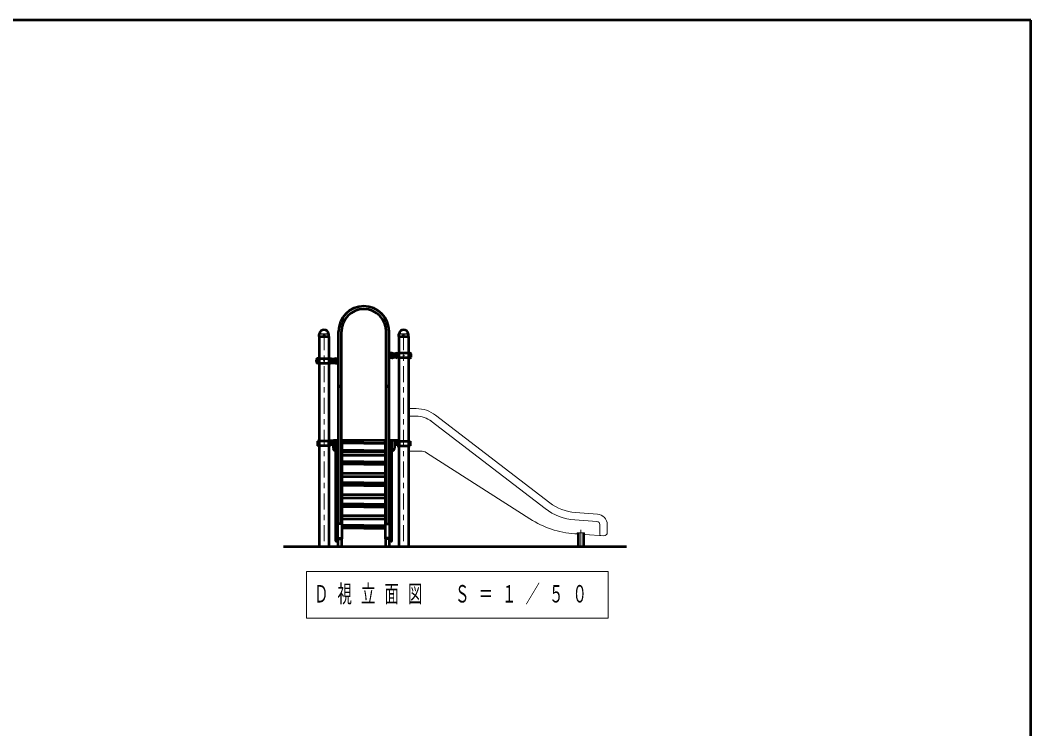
# Model space of a CAD drawing. Units: millimetres on the paper, scale 1:50. Extents: x -385 to 0, y -594 to 267.
# Drawn here: x -190.4 to 0, y -163.5 to -30 of the extents above; entities that cross this region are included whole.
import ezdxf

# ---------------------------------------------------------------- set-up
doc = ezdxf.new("R2010")
doc.units = ezdxf.units.MM
doc.linetypes.add('USER2', pattern=[6, 3, -1, 1, -1])
doc.layers.add('LY_1', color=140, linetype='Continuous', lineweight=50)
doc.styles.add('ＭＳ ゴシック', font='')
doc.styles.get('ＭＳ ゴシック').set_extended_font_data('MS Gothic')

msp = doc.modelspace()

# ---------------------------------------------------------------- linework, layer by layer
at = {"layer": 'LY_1', "color": 7}
for p, q in [((0, -30), (-385, -30)), ((0, -297), (0, -30)), ((-140.821, -129.175), (-76.184, -129.175))]:
    msp.add_line(p, q, dxfattribs=at)
at = {"layer": 'LY_1'}
for p, q in [((-134.108, -89.584), (-134.1, -89.188)), ((-134.075, -89.13), (-134.053, -89.108)), ((-132.283, -89.13), (-132.305, -89.108)), ((-132.25, -89.584), (-132.258, -89.188)), ((-130.451, -99.175), (-130.451, -88.675)), ((-129.907, -99.175), (-129.907, -88.674)), ((-121.451, -99.175), (-121.451, -88.674)), ((-120.907, -99.175), (-120.907, -88.675)), ((-119.108, -89.584), (-119.1, -89.188)), ((-119.108, -89.584), (-119.1, -89.188)), ((-119.075, -89.13), (-119.053, -89.108)), ((-119.075, -89.13), (-119.053, -89.108)), ((-117.283, -89.13), (-117.305, -89.108)), ((-117.283, -89.13), (-117.305, -89.108)), ((-117.25, -89.584), (-117.258, -89.188)), ((-117.25, -89.584), (-117.258, -89.188)), ((-134.098, -89.594), (-134.108, -89.584)), ((-134.098, -89.594), (-132.26, -89.594)), ((-134.07, -89.594), (-134.07, -129.175)), ((-132.288, -89.594), (-132.288, -129.175)), ((-132.25, -89.584), (-132.26, -89.594)), ((-119.098, -89.594), (-119.108, -89.584)), ((-119.098, -89.594), (-119.108, -89.584)), ((-119.098, -89.594), (-117.26, -89.594)), ((-119.098, -89.594), (-117.26, -89.594)), ((-119.07, -89.594), (-119.07, -129.175)), ((-117.288, -89.594), (-117.288, -129.175)), ((-117.25, -89.584), (-117.26, -89.594)), ((-117.25, -89.584), (-117.26, -89.594)), ((-120.379, -92.735), (-120.907, -92.735)), ((-119.729, -92.78), (-120.36, -92.826)), ((-119.099, -92.725), (-119.729, -92.78)), ((-117.259, -92.725), (-119.1, -92.725)), ((-117.259, -92.725), (-116.944, -92.752)), ((-134.099, -93.725), (-134.415, -93.752)), ((-134.099, -94.625), (-134.415, -94.597)), ((-134.099, -93.725), (-132.259, -93.725)), ((-134.099, -94.625), (-132.259, -94.625)), ((-132.259, -93.725), (-131.629, -93.78)), ((-132.259, -94.625), (-131.629, -94.569)), ((-131.629, -93.78), (-130.998, -93.826)), ((-131.629, -94.569), (-130.998, -94.523)), ((-130.979, -93.735), (-130.451, -93.735)), ((-130.979, -94.615), (-130.451, -94.615)), ((-120.379, -93.615), (-120.908, -93.615)), ((-119.729, -93.569), (-120.36, -93.523)), ((-119.099, -93.625), (-119.729, -93.569)), ((-117.259, -93.625), (-119.1, -93.625)), ((-117.259, -93.625), (-116.944, -93.597)), ((-130.451, -124.694), (-130.451, -99.175)), ((-129.907, -124.694), (-129.907, -99.175)), ((-121.451, -124.694), (-121.451, -99.175)), ((-120.907, -124.694), (-120.907, -99.175)), ((-131.943, -109.295), (-134.415, -109.295)), ((-134.415, -109.295), (-134.415, -110.195)), ((-131.943, -110.195), (-134.415, -110.195)), ((-134.249, -109.295), (-134.249, -110.195)), ((-132.345, -109.295), (-132.345, -110.195)), ((-132.288, -109.175), (-131.429, -109.175)), ((-132.288, -109.221), (-131.429, -109.221)), ((-132.157, -109.295), (-132.157, -110.195)), ((-132.098, -109.295), (-132.098, -110.195)), ((-131.943, -109.295), (-131.943, -110.195)), ((-131.429, -109.235), (-131.429, -110.675)), ((-130.579, -109.175), (-131.369, -109.175)), ((-130.959, -128.075), (-130.959, -109.275)), ((-130.579, -109.175), (-130.859, -109.175)), ((-130.579, -109.111), (-130.451, -109.111)), ((-130.579, -128.075), (-130.579, -109.111)), ((-129.907, -109.111), (-129.779, -109.111)), ((-129.779, -127.695), (-129.779, -109.111)), ((-121.579, -109.175), (-129.779, -109.175)), ((-129.679, -109.675), (-129.679, -109.175)), ((-125.679, -109.675), (-129.679, -109.675)), ((-125.679, -109.675), (-121.679, -109.675)), ((-121.679, -109.675), (-121.679, -109.175)), ((-121.451, -109.111), (-121.579, -109.111)), ((-121.579, -127.695), (-121.579, -109.111)), ((-120.779, -109.111), (-120.907, -109.111)), ((-120.779, -128.075), (-120.779, -109.111)), ((-120.779, -109.175), (-120.499, -109.175)), ((-119.989, -109.175), (-120.779, -109.175)), ((-120.399, -128.075), (-120.399, -109.275)), ((-119.07, -109.175), (-119.929, -109.175)), ((-119.07, -109.221), (-119.929, -109.221)), ((-119.929, -109.235), (-119.929, -110.675)), ((-119.415, -109.295), (-116.943, -109.295)), ((-119.415, -109.295), (-119.415, -110.195)), ((-119.415, -110.195), (-116.943, -110.195)), ((-119.26, -109.295), (-119.26, -110.195)), ((-119.201, -109.295), (-119.201, -110.195)), ((-119.014, -109.295), (-119.014, -110.195)), ((-117.109, -109.295), (-117.109, -110.195)), ((-116.943, -109.295), (-116.943, -110.195)), ((-130.959, -111.075), (-131.029, -111.075)), ((-125.679, -111.075), (-129.779, -111.075)), ((-129.779, -111.335), (-121.579, -111.335)), ((-129.779, -111.973), (-121.579, -111.973)), ((-125.679, -111.075), (-121.579, -111.075)), ((-120.399, -111.075), (-120.329, -111.075)), ((-125.679, -113.175), (-129.679, -113.175)), ((-129.679, -113.675), (-129.679, -113.175)), ((-125.679, -113.675), (-129.679, -113.675)), ((-125.679, -113.175), (-121.679, -113.175)), ((-125.679, -113.675), (-121.679, -113.675)), ((-121.679, -113.675), (-121.679, -113.175)), ((-129.779, -115.335), (-121.579, -115.335)), ((-129.779, -115.973), (-121.579, -115.973)), ((-125.679, -117.175), (-129.679, -117.175)), ((-129.679, -117.675), (-129.679, -117.175)), ((-125.679, -117.675), (-129.679, -117.675)), ((-125.679, -117.175), (-121.679, -117.175)), ((-125.679, -117.675), (-121.679, -117.675)), ((-121.679, -117.675), (-121.679, -117.175)), ((-129.779, -119.335), (-121.579, -119.335)), ((-129.779, -119.973), (-121.579, -119.973)), ((-125.679, -121.175), (-129.679, -121.175)), ((-129.679, -121.675), (-129.679, -121.175)), ((-125.679, -121.675), (-129.679, -121.675)), ((-125.679, -121.175), (-121.679, -121.175)), ((-125.679, -121.675), (-121.679, -121.675)), ((-121.679, -121.675), (-121.679, -121.175)), ((-129.779, -123.335), (-121.579, -123.335)), ((-129.779, -123.973), (-121.579, -123.973)), ((-125.679, -125.175), (-129.679, -125.175)), ((-129.679, -125.675), (-129.679, -125.175)), ((-125.679, -125.675), (-129.679, -125.675)), ((-125.679, -125.175), (-121.679, -125.175)), ((-125.679, -125.675), (-121.679, -125.675)), ((-121.679, -125.675), (-121.679, -125.175)), ((-130.579, -127.575), (-129.779, -127.575)), ((-120.779, -127.575), (-121.579, -127.575)), ((-85.299, -126.575), (-85.299, -129.175)), ((-84.299, -126.575), (-84.299, -129.175)), ((-130.859, -128.175), (-130.679, -128.175)), ((-130.579, -127.695), (-129.779, -127.695)), ((-130.519, -129.175), (-130.519, -127.695)), ((-129.839, -129.175), (-129.839, -127.695)), ((-120.779, -127.695), (-121.579, -127.695)), ((-121.519, -129.175), (-121.519, -127.695)), ((-120.839, -129.175), (-120.839, -127.695)), ((-120.499, -128.175), (-120.679, -128.175))]:
    msp.add_line(p, q, dxfattribs=at)
at = {"layer": 'LY_1', "color": 7, "lineweight": 13}
for p, q in [((-134.073, -89.164), (-132.286, -89.164)), ((-134.036, -89.094), (-132.325, -89.094)), ((-119.073, -89.164), (-117.286, -89.164)), ((-119.073, -89.164), (-117.286, -89.164)), ((-119.036, -89.094), (-117.325, -89.094)), ((-119.036, -89.094), (-117.325, -89.094)), ((-119.144, -92.99), (-119.514, -92.99)), ((-119.514, -93.359), (-119.514, -92.99)), ((-117.214, -92.99), (-116.844, -92.99)), ((-116.844, -93.359), (-116.844, -92.99)), ((-134.144, -93.99), (-134.514, -93.99)), ((-134.514, -94.359), (-134.514, -93.99)), ((-134.144, -94.359), (-134.514, -94.359)), ((-132.214, -93.99), (-131.844, -93.99)), ((-132.214, -94.359), (-131.844, -94.359)), ((-131.844, -94.359), (-131.844, -93.99)), ((-119.144, -93.359), (-119.514, -93.359)), ((-117.214, -93.359), (-116.844, -93.359)), ((-117.288, -103.175), (-115.799, -103.175)), ((-117.288, -104.575), (-115.799, -104.575)), ((-90.651, -120.912), (-112.146, -104.415)), ((-91.503, -122.022), (-112.999, -105.525)), ((-117.288, -111.175), (-114.947, -111.175)), ((-113.891, -111.489), (-94.376, -123.961)), ((-85.799, -122.75), (-81.66, -123.04)), ((-85.897, -124.147), (-81.757, -124.436)), ((-81.199, -125.035), (-81.199, -126.895)), ((-79.799, -125.035), (-79.799, -126.536)), ((-85.939, -126.75), (-85.606, -126.773)), ((-85.399, -126.575), (-84.199, -126.575)), ((-84.099, -126.675), (-84.099, -126.785)), ((-84.006, -126.885), (-80.441, -127.135)), ((-136.456, -133.856), (-136.456, -142.656)), ((-79.656, -133.856), (-136.456, -133.856)), ((-79.656, -142.656), (-79.656, -133.856)), ((-136.456, -142.656), (-79.656, -142.656))]:
    msp.add_line(p, q, dxfattribs=at)
at = {"layer": 'LY_1', "color": 7, "linetype": 'USER2', "lineweight": 13}
for p, q in [((-133.179, -89.164), (-133.179, -129.175)), ((-118.179, -89.164), (-118.179, -129.175)), ((-84.799, -125.995), (-84.799, -127.651)), ((-84.799, -127.651), (-84.799, -129.175))]:
    msp.add_line(p, q, dxfattribs=at)
at = {"layer": 'LY_1'}
for points in [[(-129.907, -124.694), (-129.91, -124.723), (-129.916, -124.751), (-129.928, -124.778), (-129.944, -124.804), (-129.963, -124.828), (-129.987, -124.849), (-130.014, -124.868), (-130.043, -124.884), (-130.075, -124.897), (-130.109, -124.906), (-130.144, -124.912), (-130.179, -124.913), (-130.215, -124.912), (-130.25, -124.906), (-130.283, -124.897), (-130.315, -124.884), (-130.345, -124.868), (-130.372, -124.849), (-130.395, -124.828), (-130.415, -124.804), (-130.43, -124.778), (-130.442, -124.751), (-130.449, -124.723), (-130.451, -124.694)], [(-121.451, -124.694), (-121.449, -124.723), (-121.442, -124.751), (-121.43, -124.778), (-121.415, -124.804), (-121.395, -124.828), (-121.372, -124.849), (-121.345, -124.868), (-121.315, -124.884), (-121.283, -124.897), (-121.25, -124.906), (-121.215, -124.912), (-121.179, -124.913), (-121.144, -124.912), (-121.109, -124.906), (-121.075, -124.897), (-121.043, -124.884), (-121.014, -124.868), (-120.987, -124.849), (-120.963, -124.828), (-120.944, -124.804), (-120.928, -124.778), (-120.916, -124.751), (-120.91, -124.723), (-120.907, -124.694)]]:
    msp.add_lwpolyline(points, dxfattribs=at)
for centre, radius in [((-133.179, -89.434), 0.06), ((-118.179, -89.434), 0.06), ((-118.179, -89.434), 0.06), ((-120.379, -93.175), 0.15), ((-130.979, -94.175), 0.15)]:
    msp.add_circle(centre, radius, dxfattribs=at)
at = {"layer": 'LY_1', "color": 7, "lineweight": 13}
for centre, radius in [((-119.329, -93.175), 0.185), ((-119.329, -93.175), 0.1), ((-118.179, -93.175), 0.1), ((-117.029, -93.175), 0.185), ((-117.029, -93.175), 0.1), ((-134.329, -94.175), 0.185), ((-134.329, -94.175), 0.1), ((-133.179, -94.175), 0.1), ((-132.029, -94.175), 0.185), ((-132.029, -94.175), 0.1)]:
    msp.add_circle(centre, radius, dxfattribs=at)
at = {"layer": 'LY_1'}
for centre, radius, start, end in [((-125.679, -88.675), 4.772, 0, 180), ((-125.679, -88.675), 4.228, 0, 180), ((-134.016, -89.189), 0.084, 135, 178.99605), ((-134.093, -89.068), 0.056, 315, 353.3676), ((-133.179, -89.175), 0.864, 90, 173.3676), ((-133.179, -89.175), 0.864, 6.6324, 90), ((-132.265, -89.068), 0.056, 186.6324, 225), ((-132.342, -89.189), 0.084, 1.00395, 45), ((-119.016, -89.189), 0.084, 135, 178.99605), ((-119.016, -89.189), 0.084, 135, 178.99605), ((-119.093, -89.068), 0.056, 315, 353.3676), ((-119.093, -89.068), 0.056, 315, 353.3676), ((-118.179, -89.175), 0.864, 90, 173.3676), ((-118.179, -89.175), 0.864, 90, 173.3676), ((-118.179, -89.175), 0.864, 6.6324, 90), ((-118.179, -89.175), 0.864, 6.6324, 90), ((-117.265, -89.068), 0.056, 186.6324, 225), ((-117.265, -89.068), 0.056, 186.6324, 225), ((-117.342, -89.189), 0.084, 1.00395, 45), ((-117.342, -89.189), 0.084, 1.00395, 45), ((-120.329, -93.175), 0.35, 95, 265), ((-120.379, -93.175), 0.44, 270, 90), ((-118.629, -93.175), 1, 163.80375, 196.19625), ((-119.397, -92.951), 0.2, 95, 163.80375), ((-116.961, -92.951), 0.2, 16.19625, 85), ((-117.729, -93.175), 1, 343.80375, 16.19625), ((-133.629, -94.175), 1, 163.80375, 196.19625), ((-134.397, -93.951), 0.2, 95, 163.80375), ((-134.397, -94.398), 0.2, 196.19625, 265), ((-131.961, -93.951), 0.2, 16.19625, 85), ((-131.961, -94.398), 0.2, 275, 343.80375), ((-132.729, -94.175), 1, 343.80375, 16.19625), ((-130.979, -94.175), 0.44, 90, 270), ((-131.029, -94.175), 0.35, 275, 85), ((-119.397, -93.398), 0.2, 196.19625, 265), ((-116.961, -93.398), 0.2, 275, 343.80375), ((-130.179, -99.175), 0.272, 0, 180), ((-121.179, -99.175), 0.272, 0, 180), ((-131.369, -109.235), 0.06, 90, 180), ((-130.859, -109.275), 0.1, 90, 180), ((-130.679, -109.275), 0.1, 0, 90), ((-120.679, -109.275), 0.1, 90, 180), ((-120.499, -109.275), 0.1, 0, 90), ((-119.989, -109.235), 0.06, 0, 90), ((-131.029, -110.675), 0.4, 180, 270), ((-120.329, -110.675), 0.4, 270, 0), ((-130.859, -128.075), 0.1, 180, 270), ((-130.679, -128.075), 0.1, 270, 0), ((-120.679, -128.075), 0.1, 180, 270), ((-120.499, -128.075), 0.1, 270, 0)]:
    msp.add_arc(centre, radius, start, end, dxfattribs=at)
at = {"layer": 'LY_1', "color": 7, "lineweight": 13}
for centre, radius, start, end in [((-121.705, -93.175), 2.567, 355.87048, 4.12952), ((-114.654, -93.175), 2.567, 175.87048, 184.12952), ((-136.705, -94.175), 2.567, 355.87048, 4.12952), ((-129.654, -94.175), 2.567, 175.87048, 184.12952), ((-115.799, -109.175), 6, 52.49493, 90), ((-115.799, -109.175), 4.6, 51.75932, 90), ((-114.947, -113.175), 2, 57.96855, 90), ((-85.171, -113.772), 9, 232.49493, 266), ((-85.171, -113.772), 10.4, 232.49493, 266), ((-81.799, -125.035), 2, 0, 86), ((-84.683, -108.794), 18, 237.41774, 266), ((-81.799, -125.035), 0.6, 0, 86), ((-85.599, -126.674), 0.1, 266, 0), ((-85.399, -126.675), 0.1, 90, 180), ((-84.199, -126.675), 0.1, 0, 90), ((-83.999, -126.785), 0.1, 180, 266), ((-80.999, -126.895), 0.2, 180, 266), ((-80.399, -126.536), 0.6, 266, 0)]:
    msp.add_arc(centre, radius, start, end, dxfattribs=at)

# ---------------------------------------------------------------- texts
at = {"layer": 'LY_1', "color": 7, "insert": (-135.056, -138.256), "char_height": 3.299, "attachment_point": 4, "style": 'ＭＳ ゴシック'}
msp.add_mtext('\\T1.64;\\W0.6;Ｄ視立面図\u3000Ｓ＝１／５０', dxfattribs=at)

doc.saveas('drawing.dxf')
